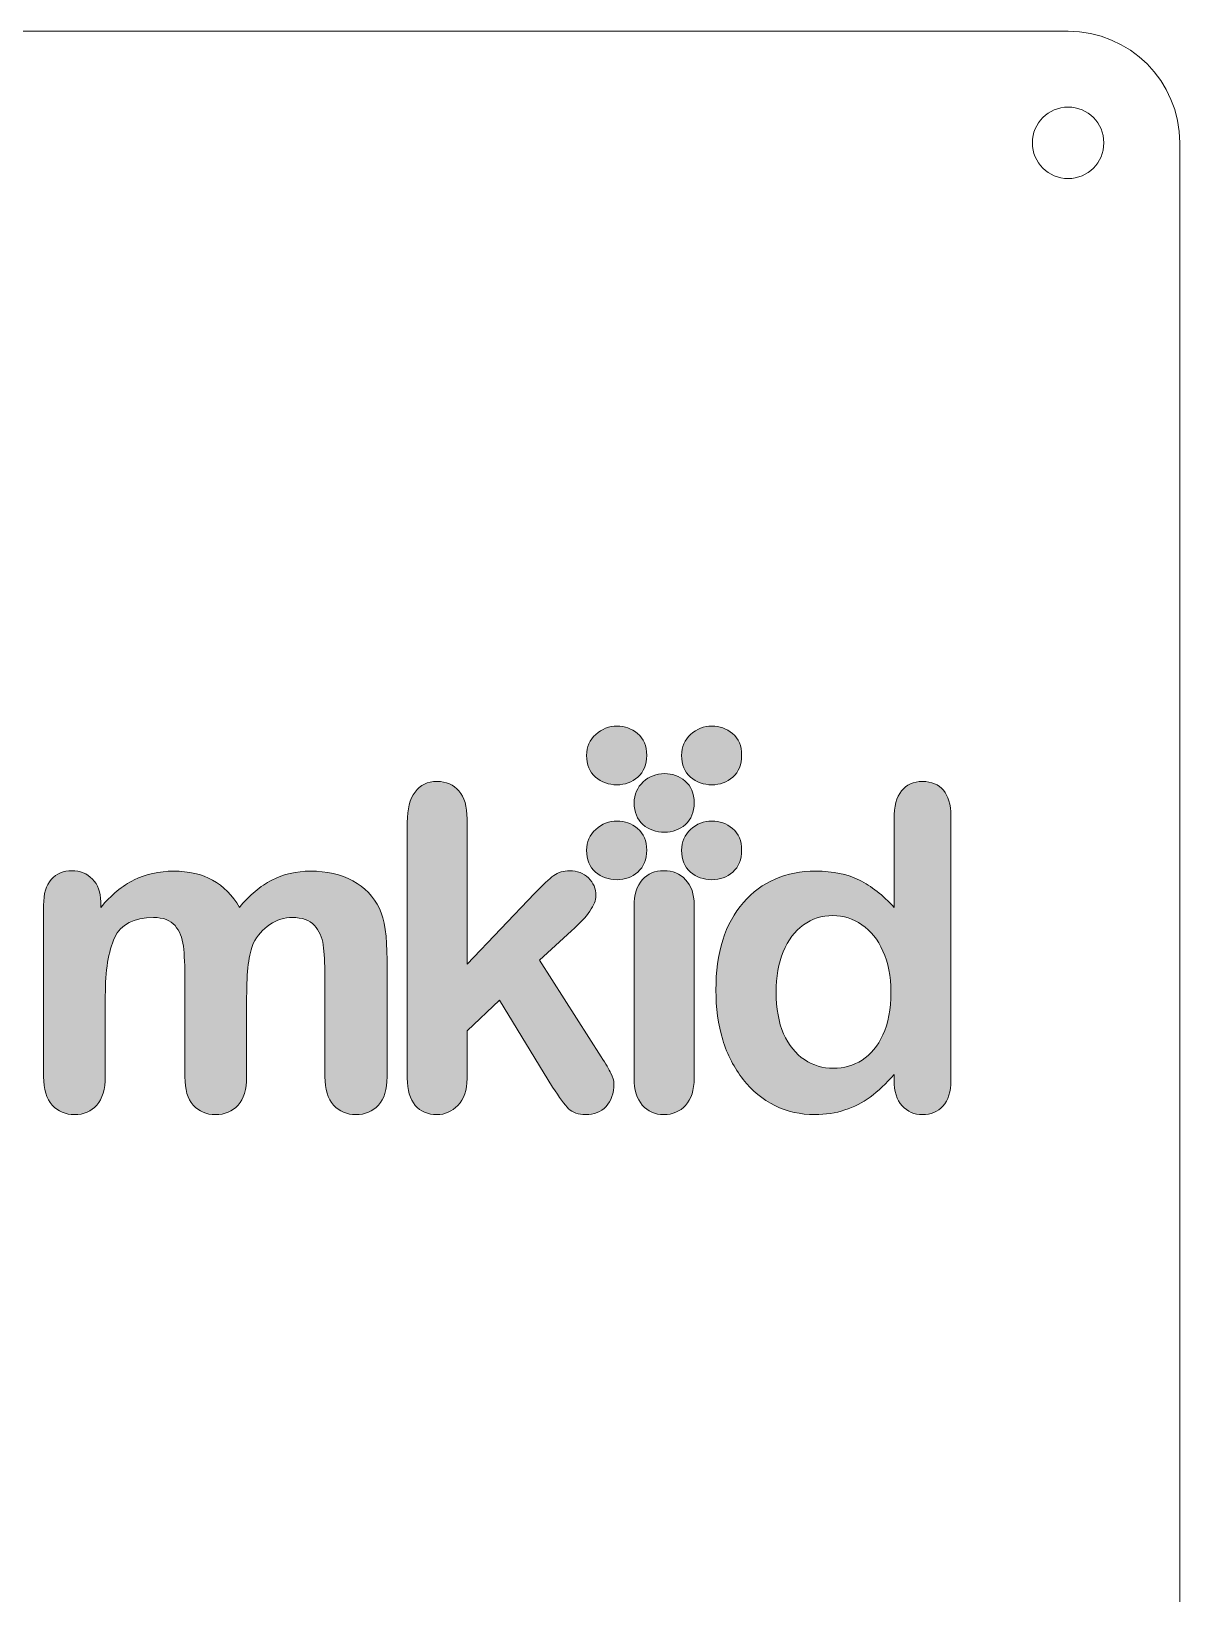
# Model space of a CAD drawing. Header units: millimetres. Extents: x 0 to 90, y 0 to 226.
# Drawn here: x 38.6 to 90, y 156.2 to 226.2 of the extents above; entities that cross this region are included whole.
import ezdxf

# ---------------------------------------------------------------- set-up
doc = ezdxf.new("R2010")
doc.units = ezdxf.units.MM
doc.layers.add('cut profiles', color=1, linetype='Continuous', lineweight=9, true_color=0xff0000)
doc.layers.add('raster engrave', color=7, linetype='Continuous', lineweight=5, true_color=0x000000)

# ---------------------------------------------------------------- blocks, each defined once
blk = doc.blocks.new('block 1')
at = {"layer": 'raster engrave'}
h = blk.add_hatch(color=256, dxfattribs=at)
edge = h.paths.add_edge_path()
edge.add_spline(control_points=[(64.797, 106.241), (64.423, 106.241), (64.101, 106.356), (63.832, 106.586)], knot_values=[0, 0, 0, 0, 1, 1, 1, 1], degree=3, periodic=0)
edge.add_spline(control_points=[(63.832, 106.586), (63.57, 106.815), (63.438, 107.14), (63.438, 107.56)], knot_values=[0, 0, 0, 0, 1, 1, 1, 1], degree=3, periodic=0)
edge.add_spline(control_points=[(63.438, 107.56), (63.438, 107.941), (63.573, 108.252), (63.842, 108.495)], knot_values=[0, 0, 0, 0, 1, 1, 1, 1], degree=3, periodic=0)
edge.add_spline(control_points=[(63.842, 108.495), (64.117, 108.745), (64.436, 108.869), (64.797, 108.869)], knot_values=[0, 0, 0, 0, 1, 1, 1, 1], degree=3, periodic=0)
edge.add_spline(control_points=[(64.797, 108.869), (65.145, 108.869), (65.453, 108.758), (65.722, 108.535)], knot_values=[0, 0, 0, 0, 1, 1, 1, 1], degree=3, periodic=0)
edge.add_spline(control_points=[(65.722, 108.535), (65.991, 108.312), (66.126, 107.987), (66.126, 107.56)], knot_values=[0, 0, 0, 0, 1, 1, 1, 1], degree=3, periodic=0)
edge.add_spline(control_points=[(66.126, 107.56), (66.126, 107.147), (65.994, 106.822), (65.732, 106.586)], knot_values=[0, 0, 0, 0, 1, 1, 1, 1], degree=3, periodic=0)
edge.add_spline(control_points=[(65.732, 106.586), (65.469, 106.356), (65.158, 106.241), (64.797, 106.241)], knot_values=[0, 0, 0, 0, 1, 1, 1, 1], degree=3, periodic=0)
h = blk.add_hatch(color=256, dxfattribs=at)
edge = h.paths.add_edge_path()
edge.add_spline(control_points=[(68.085, 106.586), (67.822, 106.815), (67.691, 107.14), (67.691, 107.56)], knot_values=[0, 0, 0, 0, 1, 1, 1, 1], degree=3, periodic=0)
edge.add_spline(control_points=[(67.691, 107.56), (67.691, 107.941), (67.825, 108.252), (68.094, 108.495)], knot_values=[0, 0, 0, 0, 1, 1, 1, 1], degree=3, periodic=0)
edge.add_spline(control_points=[(68.094, 108.495), (68.37, 108.745), (68.688, 108.869), (69.049, 108.869)], knot_values=[0, 0, 0, 0, 1, 1, 1, 1], degree=3, periodic=0)
edge.add_spline(control_points=[(69.049, 108.869), (69.397, 108.869), (69.705, 108.758), (69.975, 108.535)], knot_values=[0, 0, 0, 0, 1, 1, 1, 1], degree=3, periodic=0)
edge.add_spline(control_points=[(69.975, 108.535), (70.244, 108.312), (70.378, 107.987), (70.378, 107.56)], knot_values=[0, 0, 0, 0, 1, 1, 1, 1], degree=3, periodic=0)
edge.add_spline(control_points=[(70.378, 107.56), (70.378, 107.147), (70.247, 106.822), (69.984, 106.586)], knot_values=[0, 0, 0, 0, 1, 1, 1, 1], degree=3, periodic=0)
edge.add_spline(control_points=[(69.984, 106.586), (69.722, 106.356), (69.41, 106.241), (69.049, 106.241)], knot_values=[0, 0, 0, 0, 1, 1, 1, 1], degree=3, periodic=0)
edge.add_spline(control_points=[(69.049, 106.241), (68.675, 106.241), (68.354, 106.356), (68.085, 106.586)], knot_values=[0, 0, 0, 0, 1, 1, 1, 1], degree=3, periodic=0)
h = blk.add_hatch(color=256, dxfattribs=at)
edge = h.paths.add_edge_path()
edge.add_spline(control_points=[(65.958, 104.459), (65.696, 104.689), (65.565, 105.014), (65.565, 105.434)], knot_values=[0, 0, 0, 0, 1, 1, 1, 1], degree=3, periodic=0)
edge.add_spline(control_points=[(65.565, 105.434), (65.565, 105.815), (65.699, 106.126), (65.968, 106.369)], knot_values=[0, 0, 0, 0, 1, 1, 1, 1], degree=3, periodic=0)
edge.add_spline(control_points=[(65.968, 106.369), (66.244, 106.618), (66.562, 106.743), (66.923, 106.743)], knot_values=[0, 0, 0, 0, 1, 1, 1, 1], degree=3, periodic=0)
edge.add_spline(control_points=[(66.923, 106.743), (67.271, 106.743), (67.579, 106.632), (67.848, 106.408)], knot_values=[0, 0, 0, 0, 1, 1, 1, 1], degree=3, periodic=0)
edge.add_spline(control_points=[(67.848, 106.408), (68.117, 106.185), (68.252, 105.86), (68.252, 105.434)], knot_values=[0, 0, 0, 0, 1, 1, 1, 1], degree=3, periodic=0)
edge.add_spline(control_points=[(68.252, 105.434), (68.252, 105.02), (68.121, 104.696), (67.858, 104.459)], knot_values=[0, 0, 0, 0, 1, 1, 1, 1], degree=3, periodic=0)
edge.add_spline(control_points=[(67.858, 104.459), (67.596, 104.23), (67.284, 104.115), (66.923, 104.115)], knot_values=[0, 0, 0, 0, 1, 1, 1, 1], degree=3, periodic=0)
edge.add_spline(control_points=[(66.923, 104.115), (66.549, 104.115), (66.227, 104.23), (65.958, 104.459)], knot_values=[0, 0, 0, 0, 1, 1, 1, 1], degree=3, periodic=0)
h = blk.add_hatch(color=256, dxfattribs=at)
edge = h.paths.add_edge_path()
edge.add_spline(control_points=[(57.67, 91.879), (57.401, 91.603), (57.089, 91.466), (56.735, 91.466)], knot_values=[0, 0, 0, 0, 1, 1, 1, 1], degree=3, periodic=0)
edge.add_spline(control_points=[(56.735, 91.466), (56.321, 91.466), (55.996, 91.603), (55.76, 91.879)], knot_values=[0, 0, 0, 0, 1, 1, 1, 1], degree=3, periodic=0)
edge.add_spline(control_points=[(55.76, 91.879), (55.524, 92.155), (55.406, 92.562), (55.406, 93.1)], knot_values=[0, 0, 0, 0, 1, 1, 1, 1], degree=3, periodic=0)
edge.add_line((55.406, 93.1), (55.406, 104.558))
edge.add_spline(control_points=[(55.406, 104.558), (55.406, 105.155), (55.521, 105.608), (55.75, 105.916)], knot_values=[0, 0, 0, 0, 1, 1, 1, 1], degree=3, periodic=0)
edge.add_spline(control_points=[(55.75, 105.916), (55.98, 106.231), (56.308, 106.389), (56.735, 106.389)], knot_values=[0, 0, 0, 0, 1, 1, 1, 1], degree=3, periodic=0)
edge.add_spline(control_points=[(56.735, 106.389), (57.148, 106.389), (57.476, 106.248), (57.719, 105.965)], knot_values=[0, 0, 0, 0, 1, 1, 1, 1], degree=3, periodic=0)
edge.add_spline(control_points=[(57.719, 105.965), (57.962, 105.683), (58.083, 105.267), (58.083, 104.715)], knot_values=[0, 0, 0, 0, 1, 1, 1, 1], degree=3, periodic=0)
edge.add_line((58.083, 104.715), (58.083, 98.199))
edge.add_line((58.083, 98.199), (61.105, 101.368))
edge.add_spline(control_points=[(61.105, 101.368), (61.479, 101.762), (61.765, 102.031), (61.962, 102.176)], knot_values=[0, 0, 0, 0, 1, 1, 1, 1], degree=3, periodic=0)
edge.add_spline(control_points=[(61.962, 102.176), (62.159, 102.32), (62.398, 102.392), (62.68, 102.392)], knot_values=[0, 0, 0, 0, 1, 1, 1, 1], degree=3, periodic=0)
edge.add_spline(control_points=[(62.68, 102.392), (63.015, 102.392), (63.294, 102.284), (63.517, 102.067)], knot_values=[0, 0, 0, 0, 1, 1, 1, 1], degree=3, periodic=0)
edge.add_spline(control_points=[(63.517, 102.067), (63.74, 101.857), (63.852, 101.592), (63.852, 101.27)], knot_values=[0, 0, 0, 0, 1, 1, 1, 1], degree=3, periodic=0)
edge.add_spline(control_points=[(63.852, 101.27), (63.852, 100.876), (63.487, 100.351), (62.759, 99.695)], knot_values=[0, 0, 0, 0, 1, 1, 1, 1], degree=3, periodic=0)
edge.add_line((62.759, 99.695), (61.332, 98.386))
edge.add_line((61.332, 98.386), (64.088, 94.054))
edge.add_spline(control_points=[(64.088, 94.054), (64.291, 93.733), (64.436, 93.487), (64.521, 93.316)], knot_values=[0, 0, 0, 0, 1, 1, 1, 1], degree=3, periodic=0)
edge.add_spline(control_points=[(64.521, 93.316), (64.613, 93.152), (64.659, 92.995), (64.659, 92.844)], knot_values=[0, 0, 0, 0, 1, 1, 1, 1], degree=3, periodic=0)
edge.add_spline(control_points=[(64.659, 92.844), (64.659, 92.417), (64.541, 92.079), (64.305, 91.83)], knot_values=[0, 0, 0, 0, 1, 1, 1, 1], degree=3, periodic=0)
edge.add_spline(control_points=[(64.305, 91.83), (64.075, 91.587), (63.77, 91.466), (63.389, 91.466)], knot_values=[0, 0, 0, 0, 1, 1, 1, 1], degree=3, periodic=0)
edge.add_spline(control_points=[(63.389, 91.466), (63.061, 91.466), (62.808, 91.554), (62.631, 91.731)], knot_values=[0, 0, 0, 0, 1, 1, 1, 1], degree=3, periodic=0)
edge.add_spline(control_points=[(62.631, 91.731), (62.454, 91.909), (62.214, 92.23), (61.912, 92.696)], knot_values=[0, 0, 0, 0, 1, 1, 1, 1], degree=3, periodic=0)
edge.add_line((61.912, 92.696), (59.54, 96.594))
edge.add_line((59.54, 96.594), (58.083, 95.216))
edge.add_line((58.083, 95.216), (58.083, 93.08))
edge.add_spline(control_points=[(58.083, 93.08), (58.083, 92.562), (57.945, 92.161), (57.67, 91.879)], knot_values=[0, 0, 0, 0, 1, 1, 1, 1], degree=3, periodic=0)
h = blk.add_hatch(color=256, dxfattribs=at)
edge = h.paths.add_edge_path()
edge.add_spline(control_points=[(77.21, 93.267), (76.849, 92.854), (76.491, 92.516), (76.137, 92.253)], knot_values=[0, 0, 0, 0, 1, 1, 1, 1], degree=3, periodic=0)
edge.add_spline(control_points=[(76.137, 92.253), (75.789, 91.997), (75.408, 91.804), (74.995, 91.672)], knot_values=[0, 0, 0, 0, 1, 1, 1, 1], degree=3, periodic=0)
edge.add_spline(control_points=[(74.995, 91.672), (74.588, 91.534), (74.142, 91.466), (73.656, 91.466)], knot_values=[0, 0, 0, 0, 1, 1, 1, 1], degree=3, periodic=0)
edge.add_spline(control_points=[(73.656, 91.466), (73.013, 91.466), (72.416, 91.6), (71.865, 91.869)], knot_values=[0, 0, 0, 0, 1, 1, 1, 1], degree=3, periodic=0)
edge.add_spline(control_points=[(71.865, 91.869), (71.32, 92.145), (70.847, 92.535), (70.447, 93.041)], knot_values=[0, 0, 0, 0, 1, 1, 1, 1], degree=3, periodic=0)
edge.add_spline(control_points=[(70.447, 93.041), (70.047, 93.546), (69.742, 94.14), (69.532, 94.822)], knot_values=[0, 0, 0, 0, 1, 1, 1, 1], degree=3, periodic=0)
edge.add_spline(control_points=[(69.532, 94.822), (69.328, 95.505), (69.226, 96.243), (69.226, 97.037)], knot_values=[0, 0, 0, 0, 1, 1, 1, 1], degree=3, periodic=0)
edge.add_spline(control_points=[(69.226, 97.037), (69.226, 98.717), (69.637, 100.026), (70.457, 100.965)], knot_values=[0, 0, 0, 0, 1, 1, 1, 1], degree=3, periodic=0)
edge.add_spline(control_points=[(70.457, 100.965), (71.277, 101.903), (72.357, 102.372), (73.695, 102.372)], knot_values=[0, 0, 0, 0, 1, 1, 1, 1], degree=3, periodic=0)
edge.add_spline(control_points=[(73.695, 102.372), (74.47, 102.372), (75.123, 102.238), (75.654, 101.969)], knot_values=[0, 0, 0, 0, 1, 1, 1, 1], degree=3, periodic=0)
edge.add_spline(control_points=[(75.654, 101.969), (76.186, 101.706), (76.704, 101.299), (77.21, 100.748)], knot_values=[0, 0, 0, 0, 1, 1, 1, 1], degree=3, periodic=0)
edge.add_line((77.21, 100.748), (77.21, 104.715))
edge.add_spline(control_points=[(77.21, 104.715), (77.21, 105.267), (77.318, 105.683), (77.535, 105.965)], knot_values=[0, 0, 0, 0, 1, 1, 1, 1], degree=3, periodic=0)
edge.add_spline(control_points=[(77.535, 105.965), (77.758, 106.248), (78.073, 106.389), (78.48, 106.389)], knot_values=[0, 0, 0, 0, 1, 1, 1, 1], degree=3, periodic=0)
edge.add_spline(control_points=[(78.48, 106.389), (78.886, 106.389), (79.198, 106.257), (79.415, 105.995)], knot_values=[0, 0, 0, 0, 1, 1, 1, 1], degree=3, periodic=0)
edge.add_spline(control_points=[(79.415, 105.995), (79.638, 105.739), (79.749, 105.358), (79.749, 104.853)], knot_values=[0, 0, 0, 0, 1, 1, 1, 1], degree=3, periodic=0)
edge.add_line((79.749, 104.853), (79.749, 93.001))
edge.add_spline(control_points=[(79.749, 93.001), (79.749, 92.489), (79.631, 92.105), (79.395, 91.849)], knot_values=[0, 0, 0, 0, 1, 1, 1, 1], degree=3, periodic=0)
edge.add_spline(control_points=[(79.395, 91.849), (79.159, 91.594), (78.854, 91.466), (78.48, 91.466)], knot_values=[0, 0, 0, 0, 1, 1, 1, 1], degree=3, periodic=0)
edge.add_spline(control_points=[(78.48, 91.466), (78.112, 91.466), (77.807, 91.597), (77.564, 91.859)], knot_values=[0, 0, 0, 0, 1, 1, 1, 1], degree=3, periodic=0)
edge.add_spline(control_points=[(77.564, 91.859), (77.328, 92.128), (77.21, 92.509), (77.21, 93.001)], knot_values=[0, 0, 0, 0, 1, 1, 1, 1], degree=3, periodic=0)
edge.add_line((77.21, 93.001), (77.21, 93.267))
edge = h.paths.add_edge_path()
edge.add_spline(control_points=[(77.062, 96.949), (77.062, 97.664), (76.944, 98.277), (76.708, 98.789)], knot_values=[0, 0, 0, 0, 1, 1, 1, 1], degree=3, periodic=0)
edge.add_spline(control_points=[(76.708, 98.789), (76.478, 99.308), (76.163, 99.702), (75.763, 99.971)], knot_values=[0, 0, 0, 0, 1, 1, 1, 1], degree=3, periodic=0)
edge.add_spline(control_points=[(75.763, 99.971), (75.369, 100.246), (74.936, 100.384), (74.463, 100.384)], knot_values=[0, 0, 0, 0, 1, 1, 1, 1], degree=3, periodic=0)
edge.add_spline(control_points=[(74.463, 100.384), (73.971, 100.384), (73.531, 100.243), (73.144, 99.961)], knot_values=[0, 0, 0, 0, 1, 1, 1, 1], degree=3, periodic=0)
edge.add_spline(control_points=[(73.144, 99.961), (72.757, 99.685), (72.455, 99.285), (72.239, 98.76)], knot_values=[0, 0, 0, 0, 1, 1, 1, 1], degree=3, periodic=0)
edge.add_spline(control_points=[(72.239, 98.76), (72.029, 98.241), (71.924, 97.638), (71.924, 96.949)], knot_values=[0, 0, 0, 0, 1, 1, 1, 1], degree=3, periodic=0)
edge.add_spline(control_points=[(71.924, 96.949), (71.924, 96.22), (72.035, 95.6), (72.258, 95.088)], knot_values=[0, 0, 0, 0, 1, 1, 1, 1], degree=3, periodic=0)
edge.add_spline(control_points=[(72.258, 95.088), (72.488, 94.576), (72.8, 94.189), (73.193, 93.927)], knot_values=[0, 0, 0, 0, 1, 1, 1, 1], degree=3, periodic=0)
edge.add_spline(control_points=[(73.193, 93.927), (73.587, 93.671), (74.017, 93.543), (74.483, 93.543)], knot_values=[0, 0, 0, 0, 1, 1, 1, 1], degree=3, periodic=0)
edge.add_spline(control_points=[(74.483, 93.543), (74.955, 93.543), (75.385, 93.664), (75.772, 93.907)], knot_values=[0, 0, 0, 0, 1, 1, 1, 1], degree=3, periodic=0)
edge.add_spline(control_points=[(75.772, 93.907), (76.166, 94.156), (76.478, 94.534), (76.708, 95.039)], knot_values=[0, 0, 0, 0, 1, 1, 1, 1], degree=3, periodic=0)
edge.add_spline(control_points=[(76.708, 95.039), (76.944, 95.551), (77.062, 96.187), (77.062, 96.949)], knot_values=[0, 0, 0, 0, 1, 1, 1, 1], degree=3, periodic=0)
h = blk.add_hatch(color=256, dxfattribs=at)
edge = h.paths.add_edge_path()
edge.add_spline(control_points=[(64.797, 101.989), (64.423, 101.989), (64.101, 102.103), (63.832, 102.333)], knot_values=[0, 0, 0, 0, 1, 1, 1, 1], degree=3, periodic=0)
edge.add_spline(control_points=[(63.832, 102.333), (63.57, 102.563), (63.438, 102.888), (63.438, 103.308)], knot_values=[0, 0, 0, 0, 1, 1, 1, 1], degree=3, periodic=0)
edge.add_spline(control_points=[(63.438, 103.308), (63.438, 103.688), (63.573, 104), (63.842, 104.243)], knot_values=[0, 0, 0, 0, 1, 1, 1, 1], degree=3, periodic=0)
edge.add_spline(control_points=[(63.842, 104.243), (64.117, 104.492), (64.436, 104.617), (64.797, 104.617)], knot_values=[0, 0, 0, 0, 1, 1, 1, 1], degree=3, periodic=0)
edge.add_spline(control_points=[(64.797, 104.617), (65.145, 104.617), (65.453, 104.505), (65.722, 104.282)], knot_values=[0, 0, 0, 0, 1, 1, 1, 1], degree=3, periodic=0)
edge.add_spline(control_points=[(65.722, 104.282), (65.991, 104.059), (66.126, 103.734), (66.126, 103.308)], knot_values=[0, 0, 0, 0, 1, 1, 1, 1], degree=3, periodic=0)
edge.add_spline(control_points=[(66.126, 103.308), (66.126, 102.894), (65.994, 102.569), (65.732, 102.333)], knot_values=[0, 0, 0, 0, 1, 1, 1, 1], degree=3, periodic=0)
edge.add_spline(control_points=[(65.732, 102.333), (65.469, 102.103), (65.158, 101.989), (64.797, 101.989)], knot_values=[0, 0, 0, 0, 1, 1, 1, 1], degree=3, periodic=0)
h = blk.add_hatch(color=256, dxfattribs=at)
edge = h.paths.add_edge_path()
edge.add_spline(control_points=[(67.691, 103.308), (67.691, 103.688), (67.825, 104), (68.094, 104.243)], knot_values=[0, 0, 0, 0, 1, 1, 1, 1], degree=3, periodic=0)
edge.add_spline(control_points=[(68.094, 104.243), (68.37, 104.492), (68.688, 104.617), (69.049, 104.617)], knot_values=[0, 0, 0, 0, 1, 1, 1, 1], degree=3, periodic=0)
edge.add_spline(control_points=[(69.049, 104.617), (69.397, 104.617), (69.705, 104.505), (69.975, 104.282)], knot_values=[0, 0, 0, 0, 1, 1, 1, 1], degree=3, periodic=0)
edge.add_spline(control_points=[(69.975, 104.282), (70.244, 104.059), (70.378, 103.734), (70.378, 103.308)], knot_values=[0, 0, 0, 0, 1, 1, 1, 1], degree=3, periodic=0)
edge.add_spline(control_points=[(70.378, 103.308), (70.378, 102.894), (70.247, 102.569), (69.984, 102.333)], knot_values=[0, 0, 0, 0, 1, 1, 1, 1], degree=3, periodic=0)
edge.add_spline(control_points=[(69.984, 102.333), (69.722, 102.103), (69.41, 101.989), (69.049, 101.989)], knot_values=[0, 0, 0, 0, 1, 1, 1, 1], degree=3, periodic=0)
edge.add_spline(control_points=[(69.049, 101.989), (68.675, 101.989), (68.354, 102.103), (68.085, 102.333)], knot_values=[0, 0, 0, 0, 1, 1, 1, 1], degree=3, periodic=0)
edge.add_spline(control_points=[(68.085, 102.333), (67.822, 102.563), (67.691, 102.888), (67.691, 103.308)], knot_values=[0, 0, 0, 0, 1, 1, 1, 1], degree=3, periodic=0)
h = blk.add_hatch(color=256, dxfattribs=at)
edge = h.paths.add_edge_path()
edge.add_spline(control_points=[(51.636, 99.065), (51.59, 99.413), (51.458, 99.705), (51.242, 99.941)], knot_values=[0, 0, 0, 0, 1, 1, 1, 1], degree=3, periodic=0)
edge.add_spline(control_points=[(51.242, 99.941), (51.025, 100.177), (50.697, 100.295), (50.257, 100.295)], knot_values=[0, 0, 0, 0, 1, 1, 1, 1], degree=3, periodic=0)
edge.add_spline(control_points=[(50.257, 100.295), (49.903, 100.295), (49.565, 100.19), (49.244, 99.98)], knot_values=[0, 0, 0, 0, 1, 1, 1, 1], degree=3, periodic=0)
edge.add_spline(control_points=[(49.244, 99.98), (48.929, 99.77), (48.682, 99.488), (48.505, 99.134)], knot_values=[0, 0, 0, 0, 1, 1, 1, 1], degree=3, periodic=0)
edge.add_spline(control_points=[(48.505, 99.134), (48.308, 98.681), (48.21, 97.88), (48.21, 96.732)], knot_values=[0, 0, 0, 0, 1, 1, 1, 1], degree=3, periodic=0)
edge.add_line((48.21, 96.732), (48.21, 93.159))
edge.add_spline(control_points=[(48.21, 93.159), (48.21, 92.594), (48.082, 92.171), (47.826, 91.889)], knot_values=[0, 0, 0, 0, 1, 1, 1, 1], degree=3, periodic=0)
edge.add_spline(control_points=[(47.826, 91.889), (47.57, 91.607), (47.232, 91.466), (46.812, 91.466)], knot_values=[0, 0, 0, 0, 1, 1, 1, 1], degree=3, periodic=0)
edge.add_spline(control_points=[(46.812, 91.466), (46.405, 91.466), (46.074, 91.607), (45.818, 91.889)], knot_values=[0, 0, 0, 0, 1, 1, 1, 1], degree=3, periodic=0)
edge.add_spline(control_points=[(45.818, 91.889), (45.569, 92.171), (45.444, 92.594), (45.444, 93.159)], knot_values=[0, 0, 0, 0, 1, 1, 1, 1], degree=3, periodic=0)
edge.add_line((45.444, 93.159), (45.444, 97.441))
edge.add_spline(control_points=[(45.444, 97.441), (45.444, 98.117), (45.421, 98.642), (45.375, 99.016)], knot_values=[0, 0, 0, 0, 1, 1, 1, 1], degree=3, periodic=0)
edge.add_spline(control_points=[(45.375, 99.016), (45.329, 99.39), (45.204, 99.695), (45.001, 99.931)], knot_values=[0, 0, 0, 0, 1, 1, 1, 1], degree=3, periodic=0)
edge.add_spline(control_points=[(45.001, 99.931), (44.797, 100.174), (44.476, 100.295), (44.036, 100.295)], knot_values=[0, 0, 0, 0, 1, 1, 1, 1], degree=3, periodic=0)
edge.add_spline(control_points=[(44.036, 100.295), (43.157, 100.295), (42.576, 99.994), (42.294, 99.39)], knot_values=[0, 0, 0, 0, 1, 1, 1, 1], degree=3, periodic=0)
edge.add_spline(control_points=[(42.294, 99.39), (42.018, 98.786), (41.88, 97.92), (41.88, 96.791)], knot_values=[0, 0, 0, 0, 1, 1, 1, 1], degree=3, periodic=0)
edge.add_line((41.88, 96.791), (41.88, 93.159))
edge.add_spline(control_points=[(41.88, 93.159), (41.88, 92.601), (41.752, 92.178), (41.497, 91.889)], knot_values=[0, 0, 0, 0, 1, 1, 1, 1], degree=3, periodic=0)
edge.add_spline(control_points=[(41.497, 91.889), (41.247, 91.607), (40.916, 91.466), (40.502, 91.466)], knot_values=[0, 0, 0, 0, 1, 1, 1, 1], degree=3, periodic=0)
edge.add_spline(control_points=[(40.502, 91.466), (40.095, 91.466), (39.761, 91.607), (39.498, 91.889)], knot_values=[0, 0, 0, 0, 1, 1, 1, 1], degree=3, periodic=0)
edge.add_spline(control_points=[(39.498, 91.889), (39.242, 92.178), (39.114, 92.601), (39.114, 93.159)], knot_values=[0, 0, 0, 0, 1, 1, 1, 1], degree=3, periodic=0)
edge.add_line((39.114, 93.159), (39.114, 100.847))
edge.add_spline(control_points=[(39.114, 100.847), (39.114, 101.352), (39.229, 101.736), (39.459, 101.998)], knot_values=[0, 0, 0, 0, 1, 1, 1, 1], degree=3, periodic=0)
edge.add_spline(control_points=[(39.459, 101.998), (39.695, 102.261), (40.004, 102.392), (40.384, 102.392)], knot_values=[0, 0, 0, 0, 1, 1, 1, 1], degree=3, periodic=0)
edge.add_spline(control_points=[(40.384, 102.392), (40.752, 102.392), (41.057, 102.267), (41.3, 102.018)], knot_values=[0, 0, 0, 0, 1, 1, 1, 1], degree=3, periodic=0)
edge.add_spline(control_points=[(41.3, 102.018), (41.549, 101.775), (41.674, 101.437), (41.674, 101.004)], knot_values=[0, 0, 0, 0, 1, 1, 1, 1], degree=3, periodic=0)
edge.add_line((41.674, 101.004), (41.674, 100.748))
edge.add_spline(control_points=[(41.674, 100.748), (42.14, 101.306), (42.638, 101.716), (43.17, 101.979)], knot_values=[0, 0, 0, 0, 1, 1, 1, 1], degree=3, periodic=0)
edge.add_spline(control_points=[(43.17, 101.979), (43.702, 102.241), (44.292, 102.372), (44.942, 102.372)], knot_values=[0, 0, 0, 0, 1, 1, 1, 1], degree=3, periodic=0)
edge.add_spline(control_points=[(44.942, 102.372), (45.618, 102.372), (46.199, 102.238), (46.684, 101.969)], knot_values=[0, 0, 0, 0, 1, 1, 1, 1], degree=3, periodic=0)
edge.add_spline(control_points=[(46.684, 101.969), (47.17, 101.7), (47.57, 101.293), (47.885, 100.748)], knot_values=[0, 0, 0, 0, 1, 1, 1, 1], degree=3, periodic=0)
edge.add_spline(control_points=[(47.885, 100.748), (48.338, 101.299), (48.824, 101.706), (49.342, 101.969)], knot_values=[0, 0, 0, 0, 1, 1, 1, 1], degree=3, periodic=0)
edge.add_spline(control_points=[(49.342, 101.969), (49.86, 102.238), (50.435, 102.372), (51.065, 102.372)], knot_values=[0, 0, 0, 0, 1, 1, 1, 1], degree=3, periodic=0)
edge.add_spline(control_points=[(51.065, 102.372), (51.8, 102.372), (52.433, 102.228), (52.965, 101.939)], knot_values=[0, 0, 0, 0, 1, 1, 1, 1], degree=3, periodic=0)
edge.add_spline(control_points=[(52.965, 101.939), (53.496, 101.651), (53.893, 101.237), (54.156, 100.699)], knot_values=[0, 0, 0, 0, 1, 1, 1, 1], degree=3, periodic=0)
edge.add_spline(control_points=[(54.156, 100.699), (54.385, 100.213), (54.5, 99.449), (54.5, 98.405)], knot_values=[0, 0, 0, 0, 1, 1, 1, 1], degree=3, periodic=0)
edge.add_line((54.5, 98.405), (54.5, 93.159))
edge.add_spline(control_points=[(54.5, 93.159), (54.5, 92.594), (54.372, 92.171), (54.116, 91.889)], knot_values=[0, 0, 0, 0, 1, 1, 1, 1], degree=3, periodic=0)
edge.add_spline(control_points=[(54.116, 91.889), (53.86, 91.607), (53.522, 91.466), (53.102, 91.466)], knot_values=[0, 0, 0, 0, 1, 1, 1, 1], degree=3, periodic=0)
edge.add_spline(control_points=[(53.102, 91.466), (52.695, 91.466), (52.361, 91.607), (52.098, 91.889)], knot_values=[0, 0, 0, 0, 1, 1, 1, 1], degree=3, periodic=0)
edge.add_spline(control_points=[(52.098, 91.889), (51.842, 92.178), (51.714, 92.601), (51.714, 93.159)], knot_values=[0, 0, 0, 0, 1, 1, 1, 1], degree=3, periodic=0)
edge.add_line((51.714, 93.159), (51.714, 97.677))
edge.add_spline(control_points=[(51.714, 97.677), (51.714, 98.254), (51.688, 98.717), (51.636, 99.065)], knot_values=[0, 0, 0, 0, 1, 1, 1, 1], degree=3, periodic=0)
h = blk.add_hatch(color=256, dxfattribs=at)
edge = h.paths.add_edge_path()
edge.add_line((65.565, 93.1), (65.565, 100.788))
edge.add_spline(control_points=[(65.565, 100.788), (65.565, 101.319), (65.686, 101.719), (65.929, 101.989)], knot_values=[0, 0, 0, 0, 1, 1, 1, 1], degree=3, periodic=0)
edge.add_spline(control_points=[(65.929, 101.989), (66.178, 102.258), (66.5, 102.392), (66.893, 102.392)], knot_values=[0, 0, 0, 0, 1, 1, 1, 1], degree=3, periodic=0)
edge.add_spline(control_points=[(66.893, 102.392), (67.287, 102.392), (67.612, 102.258), (67.868, 101.989)], knot_values=[0, 0, 0, 0, 1, 1, 1, 1], degree=3, periodic=0)
edge.add_spline(control_points=[(67.868, 101.989), (68.124, 101.719), (68.252, 101.345), (68.252, 100.866)], knot_values=[0, 0, 0, 0, 1, 1, 1, 1], degree=3, periodic=0)
edge.add_line((68.252, 100.866), (68.252, 93.1))
edge.add_spline(control_points=[(68.252, 93.1), (68.252, 92.562), (68.124, 92.155), (67.868, 91.879)], knot_values=[0, 0, 0, 0, 1, 1, 1, 1], degree=3, periodic=0)
edge.add_spline(control_points=[(67.868, 91.879), (67.612, 91.603), (67.287, 91.466), (66.893, 91.466)], knot_values=[0, 0, 0, 0, 1, 1, 1, 1], degree=3, periodic=0)
edge.add_spline(control_points=[(66.893, 91.466), (66.5, 91.466), (66.178, 91.607), (65.929, 91.889)], knot_values=[0, 0, 0, 0, 1, 1, 1, 1], degree=3, periodic=0)
edge.add_spline(control_points=[(65.929, 91.889), (65.686, 92.171), (65.565, 92.575), (65.565, 93.1)], knot_values=[0, 0, 0, 0, 1, 1, 1, 1], degree=3, periodic=0)
at = {"layer": 'cut profiles'}
for p, q in [((5, 140), (85, 140)), ((90, 30), (90, 135))]:
    blk.add_line(p, q, dxfattribs=at)
blk.add_circle((85, 135), 1.6, dxfattribs=at)
blk.add_arc((85, 135), 5, 0, 90, dxfattribs=at)
at = {"layer": 'raster engrave', "color": 7, "true_color": 0xffffff}
for points in [[(55.406, 93.1), (55.406, 104.558)], [(58.083, 104.715), (58.083, 98.199), (61.105, 101.368)], [(77.21, 100.748), (77.21, 104.715)], [(79.749, 104.853), (79.749, 93.001)], [(39.114, 93.159), (39.114, 100.847)], [(41.674, 101.004), (41.674, 100.748)], [(68.252, 100.866), (68.252, 93.1)], [(65.565, 93.1), (65.565, 100.788)], [(62.759, 99.695), (61.332, 98.386), (64.088, 94.054)], [(54.5, 98.405), (54.5, 93.159)], [(45.444, 93.159), (45.444, 97.441)], [(51.714, 93.159), (51.714, 97.677)], [(41.88, 96.791), (41.88, 93.159)], [(48.21, 96.732), (48.21, 93.159)], [(61.912, 92.696), (59.54, 96.594), (58.083, 95.216), (58.083, 93.08)], [(77.21, 93.001), (77.21, 93.267)]]:
    blk.add_lwpolyline(points, dxfattribs=at)
for points in [[(63.842, 108.495), (64.117, 108.745), (64.436, 108.869), (64.797, 108.869)], [(64.797, 108.869), (65.145, 108.869), (65.453, 108.758), (65.722, 108.535)], [(65.722, 108.535), (65.991, 108.312), (66.126, 107.987), (66.126, 107.56)], [(68.094, 108.495), (68.37, 108.745), (68.688, 108.869), (69.049, 108.869)], [(69.049, 108.869), (69.397, 108.869), (69.705, 108.758), (69.975, 108.535)], [(69.975, 108.535), (70.244, 108.312), (70.378, 107.987), (70.378, 107.56)], [(63.438, 107.56), (63.438, 107.941), (63.573, 108.252), (63.842, 108.495)], [(67.691, 107.56), (67.691, 107.941), (67.825, 108.252), (68.094, 108.495)], [(63.832, 106.586), (63.57, 106.815), (63.438, 107.14), (63.438, 107.56)], [(66.126, 107.56), (66.126, 107.147), (65.994, 106.822), (65.732, 106.586)], [(68.085, 106.586), (67.822, 106.815), (67.691, 107.14), (67.691, 107.56)], [(70.378, 107.56), (70.378, 107.147), (70.247, 106.822), (69.984, 106.586)], [(64.797, 106.241), (64.423, 106.241), (64.101, 106.356), (63.832, 106.586)], [(65.732, 106.586), (65.469, 106.356), (65.158, 106.241), (64.797, 106.241)], [(65.968, 106.369), (66.244, 106.618), (66.562, 106.743), (66.923, 106.743)], [(66.923, 106.743), (67.271, 106.743), (67.579, 106.632), (67.848, 106.408)], [(67.848, 106.408), (68.117, 106.185), (68.252, 105.86), (68.252, 105.434)], [(69.049, 106.241), (68.675, 106.241), (68.354, 106.356), (68.085, 106.586)], [(69.984, 106.586), (69.722, 106.356), (69.41, 106.241), (69.049, 106.241)], [(55.406, 104.558), (55.406, 105.155), (55.521, 105.608), (55.75, 105.916)], [(55.75, 105.916), (55.98, 106.231), (56.308, 106.389), (56.735, 106.389)], [(56.735, 106.389), (57.148, 106.389), (57.476, 106.248), (57.719, 105.965)], [(57.719, 105.965), (57.962, 105.683), (58.083, 105.267), (58.083, 104.715)], [(65.565, 105.434), (65.565, 105.815), (65.699, 106.126), (65.968, 106.369)], [(77.21, 104.715), (77.21, 105.267), (77.318, 105.683), (77.535, 105.965)], [(77.535, 105.965), (77.758, 106.248), (78.073, 106.389), (78.48, 106.389)], [(78.48, 106.389), (78.886, 106.389), (79.198, 106.257), (79.415, 105.995)], [(79.415, 105.995), (79.638, 105.739), (79.749, 105.358), (79.749, 104.853)], [(65.958, 104.459), (65.696, 104.689), (65.565, 105.014), (65.565, 105.434)], [(68.252, 105.434), (68.252, 105.02), (68.121, 104.696), (67.858, 104.459)], [(63.842, 104.243), (64.117, 104.492), (64.436, 104.617), (64.797, 104.617)], [(64.797, 104.617), (65.145, 104.617), (65.453, 104.505), (65.722, 104.282)], [(66.923, 104.115), (66.549, 104.115), (66.227, 104.23), (65.958, 104.459)], [(67.858, 104.459), (67.596, 104.23), (67.284, 104.115), (66.923, 104.115)], [(68.094, 104.243), (68.37, 104.492), (68.688, 104.617), (69.049, 104.617)], [(69.049, 104.617), (69.397, 104.617), (69.705, 104.505), (69.975, 104.282)], [(63.438, 103.308), (63.438, 103.688), (63.573, 104), (63.842, 104.243)], [(65.722, 104.282), (65.991, 104.059), (66.126, 103.734), (66.126, 103.308)], [(67.691, 103.308), (67.691, 103.688), (67.825, 104), (68.094, 104.243)], [(69.975, 104.282), (70.244, 104.059), (70.378, 103.734), (70.378, 103.308)], [(63.832, 102.333), (63.57, 102.563), (63.438, 102.888), (63.438, 103.308)], [(66.126, 103.308), (66.126, 102.894), (65.994, 102.569), (65.732, 102.333)], [(68.085, 102.333), (67.822, 102.563), (67.691, 102.888), (67.691, 103.308)], [(70.378, 103.308), (70.378, 102.894), (70.247, 102.569), (69.984, 102.333)], [(39.459, 101.998), (39.695, 102.261), (40.004, 102.392), (40.384, 102.392)], [(40.384, 102.392), (40.752, 102.392), (41.057, 102.267), (41.3, 102.018)], [(43.17, 101.979), (43.702, 102.241), (44.292, 102.372), (44.942, 102.372)], [(44.942, 102.372), (45.618, 102.372), (46.199, 102.238), (46.684, 101.969)], [(49.342, 101.969), (49.86, 102.238), (50.435, 102.372), (51.065, 102.372)], [(51.065, 102.372), (51.8, 102.372), (52.433, 102.228), (52.965, 101.939)], [(61.962, 102.176), (62.159, 102.32), (62.398, 102.392), (62.68, 102.392)], [(62.68, 102.392), (63.015, 102.392), (63.294, 102.284), (63.517, 102.067)], [(64.797, 101.989), (64.423, 101.989), (64.101, 102.103), (63.832, 102.333)], [(65.732, 102.333), (65.469, 102.103), (65.158, 101.989), (64.797, 101.989)], [(65.929, 101.989), (66.178, 102.258), (66.5, 102.392), (66.893, 102.392)], [(66.893, 102.392), (67.287, 102.392), (67.612, 102.258), (67.868, 101.989)], [(69.049, 101.989), (68.675, 101.989), (68.354, 102.103), (68.085, 102.333)], [(69.984, 102.333), (69.722, 102.103), (69.41, 101.989), (69.049, 101.989)], [(70.457, 100.965), (71.277, 101.903), (72.357, 102.372), (73.695, 102.372)], [(73.695, 102.372), (74.47, 102.372), (75.123, 102.238), (75.654, 101.969)], [(39.114, 100.847), (39.114, 101.352), (39.229, 101.736), (39.459, 101.998)], [(41.3, 102.018), (41.549, 101.775), (41.674, 101.437), (41.674, 101.004)], [(41.674, 100.748), (42.14, 101.306), (42.638, 101.716), (43.17, 101.979)], [(46.684, 101.969), (47.17, 101.7), (47.57, 101.293), (47.885, 100.748)], [(47.885, 100.748), (48.338, 101.299), (48.824, 101.706), (49.342, 101.969)], [(52.965, 101.939), (53.496, 101.651), (53.893, 101.237), (54.156, 100.699)], [(61.105, 101.368), (61.479, 101.762), (61.765, 102.031), (61.962, 102.176)], [(63.517, 102.067), (63.74, 101.857), (63.852, 101.592), (63.852, 101.27)], [(65.565, 100.788), (65.565, 101.319), (65.686, 101.719), (65.929, 101.989)], [(67.868, 101.989), (68.124, 101.719), (68.252, 101.345), (68.252, 100.866)], [(75.654, 101.969), (76.186, 101.706), (76.704, 101.299), (77.21, 100.748)], [(63.852, 101.27), (63.852, 100.876), (63.487, 100.351), (62.759, 99.695)], [(69.226, 97.037), (69.226, 98.717), (69.637, 100.026), (70.457, 100.965)], [(44.036, 100.295), (43.157, 100.295), (42.576, 99.994), (42.294, 99.39)], [(45.001, 99.931), (44.797, 100.174), (44.476, 100.295), (44.036, 100.295)], [(50.257, 100.295), (49.903, 100.295), (49.565, 100.19), (49.244, 99.98)], [(51.242, 99.941), (51.025, 100.177), (50.697, 100.295), (50.257, 100.295)], [(54.156, 100.699), (54.385, 100.213), (54.5, 99.449), (54.5, 98.405)], [(74.463, 100.384), (73.971, 100.384), (73.531, 100.243), (73.144, 99.961)], [(75.763, 99.971), (75.369, 100.246), (74.936, 100.384), (74.463, 100.384)], [(45.375, 99.016), (45.329, 99.39), (45.204, 99.695), (45.001, 99.931)], [(49.244, 99.98), (48.929, 99.77), (48.682, 99.488), (48.505, 99.134)], [(51.636, 99.065), (51.59, 99.413), (51.458, 99.705), (51.242, 99.941)], [(73.144, 99.961), (72.757, 99.685), (72.455, 99.285), (72.239, 98.76)], [(76.708, 98.789), (76.478, 99.308), (76.163, 99.702), (75.763, 99.971)], [(42.294, 99.39), (42.018, 98.786), (41.88, 97.92), (41.88, 96.791)], [(45.444, 97.441), (45.444, 98.117), (45.421, 98.642), (45.375, 99.016)], [(48.505, 99.134), (48.308, 98.681), (48.21, 97.88), (48.21, 96.732)], [(51.714, 97.677), (51.714, 98.254), (51.688, 98.717), (51.636, 99.065)], [(72.239, 98.76), (72.029, 98.241), (71.924, 97.638), (71.924, 96.949)], [(77.062, 96.949), (77.062, 97.664), (76.944, 98.277), (76.708, 98.789)], [(69.532, 94.822), (69.328, 95.505), (69.226, 96.243), (69.226, 97.037)], [(71.924, 96.949), (71.924, 96.22), (72.035, 95.6), (72.258, 95.088)], [(76.708, 95.039), (76.944, 95.551), (77.062, 96.187), (77.062, 96.949)], [(70.447, 93.041), (70.047, 93.546), (69.742, 94.14), (69.532, 94.822)], [(72.258, 95.088), (72.488, 94.576), (72.8, 94.189), (73.193, 93.927)], [(75.772, 93.907), (76.166, 94.156), (76.478, 94.534), (76.708, 95.039)], [(64.088, 94.054), (64.291, 93.733), (64.436, 93.487), (64.521, 93.316)], [(73.193, 93.927), (73.587, 93.671), (74.017, 93.543), (74.483, 93.543)], [(74.483, 93.543), (74.955, 93.543), (75.385, 93.664), (75.772, 93.907)], [(39.498, 91.889), (39.242, 92.178), (39.114, 92.601), (39.114, 93.159)], [(41.88, 93.159), (41.88, 92.601), (41.752, 92.178), (41.497, 91.889)], [(45.818, 91.889), (45.569, 92.171), (45.444, 92.594), (45.444, 93.159)], [(48.21, 93.159), (48.21, 92.594), (48.082, 92.171), (47.826, 91.889)], [(52.098, 91.889), (51.842, 92.178), (51.714, 92.601), (51.714, 93.159)], [(54.5, 93.159), (54.5, 92.594), (54.372, 92.171), (54.116, 91.889)], [(64.521, 93.316), (64.613, 93.152), (64.659, 92.995), (64.659, 92.844)], [(77.21, 93.267), (76.849, 92.854), (76.491, 92.516), (76.137, 92.253)], [(55.76, 91.879), (55.524, 92.155), (55.406, 92.562), (55.406, 93.1)], [(58.083, 93.08), (58.083, 92.562), (57.945, 92.161), (57.67, 91.879)], [(62.631, 91.731), (62.454, 91.909), (62.214, 92.23), (61.912, 92.696)], [(64.659, 92.844), (64.659, 92.417), (64.541, 92.079), (64.305, 91.83)], [(65.929, 91.889), (65.686, 92.171), (65.565, 92.575), (65.565, 93.1)], [(68.252, 93.1), (68.252, 92.562), (68.124, 92.155), (67.868, 91.879)], [(71.865, 91.869), (71.32, 92.145), (70.847, 92.535), (70.447, 93.041)], [(77.564, 91.859), (77.328, 92.128), (77.21, 92.509), (77.21, 93.001)], [(79.749, 93.001), (79.749, 92.489), (79.631, 92.105), (79.395, 91.849)], [(40.502, 91.466), (40.095, 91.466), (39.761, 91.607), (39.498, 91.889)], [(41.497, 91.889), (41.247, 91.607), (40.916, 91.466), (40.502, 91.466)], [(46.812, 91.466), (46.405, 91.466), (46.074, 91.607), (45.818, 91.889)], [(47.826, 91.889), (47.57, 91.607), (47.232, 91.466), (46.812, 91.466)], [(53.102, 91.466), (52.695, 91.466), (52.361, 91.607), (52.098, 91.889)], [(54.116, 91.889), (53.86, 91.607), (53.522, 91.466), (53.102, 91.466)], [(56.735, 91.466), (56.321, 91.466), (55.996, 91.603), (55.76, 91.879)], [(57.67, 91.879), (57.401, 91.603), (57.089, 91.466), (56.735, 91.466)], [(63.389, 91.466), (63.061, 91.466), (62.808, 91.554), (62.631, 91.731)], [(64.305, 91.83), (64.075, 91.587), (63.77, 91.466), (63.389, 91.466)], [(66.893, 91.466), (66.5, 91.466), (66.178, 91.607), (65.929, 91.889)], [(67.868, 91.879), (67.612, 91.603), (67.287, 91.466), (66.893, 91.466)], [(73.656, 91.466), (73.013, 91.466), (72.416, 91.6), (71.865, 91.869)], [(76.137, 92.253), (75.789, 91.997), (75.408, 91.804), (74.995, 91.672)], [(78.48, 91.466), (78.112, 91.466), (77.807, 91.597), (77.564, 91.859)], [(79.395, 91.849), (79.159, 91.594), (78.854, 91.466), (78.48, 91.466)], [(74.995, 91.672), (74.588, 91.534), (74.142, 91.466), (73.656, 91.466)]]:
    blk.add_open_spline(points, degree=3, dxfattribs=at)

msp = doc.modelspace()

# ---------------------------------------------------------------- block references
at = {"layer": 'raster engrave'}
msp.add_blockref('block 1', (0, 86.176), dxfattribs=at)

doc.saveas('drawing.dxf')
